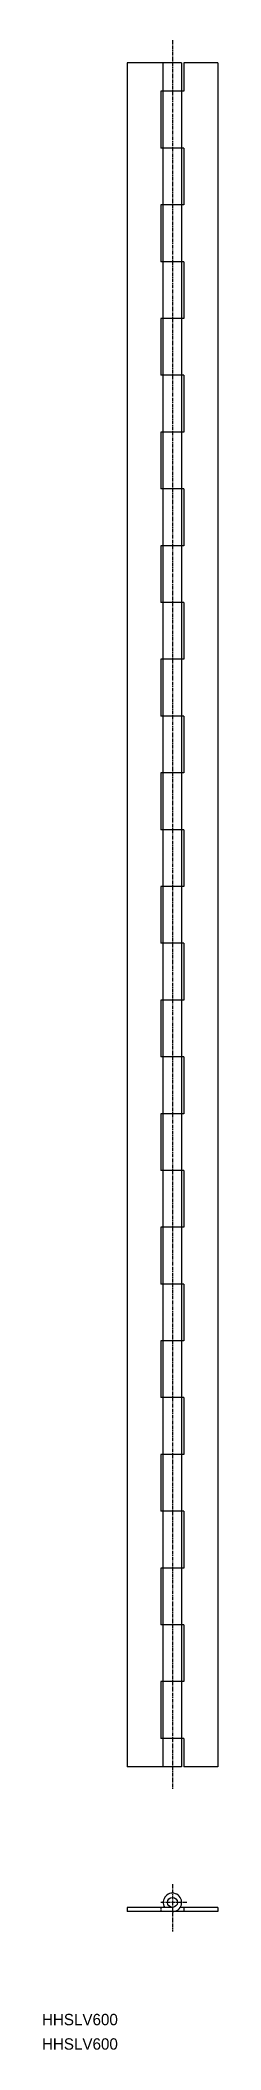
# Model space of a CAD drawing. Extents: x -15711 to -15650, y -126 to 582.
import ezdxf

# ---------------------------------------------------------------- set-up
doc = ezdxf.new("R2010")
doc.units = 0
doc.linetypes.add('CENTER', pattern=[2, 1.25, -0.25, 0.25, -0.25])
doc.linetypes.add('DASHED', pattern=[0.75, 0.5, -0.25])
doc.layers.get('0').update_dxf_attribs({"linetype": 'CONTINUOUS'})
doc.layers.add('CENTER', color=1, linetype='CENTER')

msp = doc.modelspace()

# ---------------------------------------------------------------- linework, layer by layer
at = {"color": 7, "linetype": 'CONTINUOUS'}
for points in [[(-15662.3, 573.94), (-15681.55, 573.94)], [(-15681.55, 573.94), (-15681.55, 67.71)], [(-15662.3, 573.94), (-15669.6, 573.94)], [(-15668.8, -26.06), (-15668.8, 573.94)], [(-15662.3, 573.94), (-15662.3, -26.06)], [(-15649.55, 573.94), (-15661.5, 573.94)], [(-15661.5, 573.94), (-15661.5, 563.94)], [(-15649.55, 573.94), (-15649.55, 67.71)], [(-15661.5, 563.94), (-15669.6, 563.94)], [(-15669.6, 563.94), (-15669.6, 543.94)], [(-15661.5, 543.94), (-15669.6, 543.94)], [(-15661.5, 543.94), (-15661.5, 523.94)], [(-15669.6, 523.94), (-15669.6, 503.94)], [(-15661.5, 523.94), (-15669.6, 523.94)], [(-15661.5, 523.94), (-15669.6, 523.94)], [(-15661.5, 503.94), (-15669.6, 503.94)], [(-15661.5, 503.94), (-15661.5, 483.94)], [(-15661.5, 483.94), (-15669.6, 483.94)], [(-15661.5, 483.94), (-15669.6, 483.94)], [(-15669.6, 483.94), (-15669.6, 463.94)], [(-15661.5, 463.94), (-15669.6, 463.94)], [(-15661.5, 463.94), (-15661.5, 443.94)], [(-15669.6, 443.94), (-15669.6, 423.94)], [(-15661.5, 443.94), (-15669.6, 443.94)], [(-15661.5, 443.94), (-15669.6, 443.94)], [(-15661.5, 423.94), (-15669.6, 423.94)], [(-15661.5, 423.94), (-15661.5, 403.94)], [(-15669.6, 403.94), (-15669.6, 383.94)], [(-15661.5, 403.94), (-15669.6, 403.94)], [(-15661.5, 403.94), (-15669.6, 403.94)], [(-15661.5, 383.94), (-15669.6, 383.94)], [(-15661.5, 383.94), (-15661.5, 363.94)], [(-15669.6, 363.94), (-15669.6, 343.94)], [(-15661.5, 363.94), (-15669.6, 363.94)], [(-15661.5, 363.94), (-15669.6, 363.94)], [(-15661.5, 343.94), (-15669.6, 343.94)], [(-15661.5, 343.94), (-15661.5, 323.94)], [(-15661.5, 323.94), (-15669.6, 323.94)], [(-15661.5, 323.94), (-15669.6, 323.94)], [(-15669.6, 323.94), (-15669.6, 303.94)], [(-15661.5, 303.94), (-15669.6, 303.94)], [(-15661.5, 303.94), (-15661.5, 283.94)], [(-15661.5, 283.94), (-15669.6, 283.94)], [(-15669.6, 283.94), (-15669.6, 263.94)], [(-15661.5, 283.94), (-15669.6, 283.94)], [(-15661.5, 263.94), (-15669.6, 263.94)], [(-15661.5, 263.94), (-15661.5, 243.94)], [(-15661.5, 243.94), (-15669.6, 243.94)], [(-15661.5, 243.94), (-15669.6, 243.94)], [(-15669.6, 243.94), (-15669.6, 223.94)], [(-15661.5, 223.94), (-15669.6, 223.94)], [(-15661.5, 223.94), (-15661.5, 203.94)], [(-15661.5, 203.94), (-15669.6, 203.94)], [(-15661.5, 203.94), (-15669.6, 203.94)], [(-15669.6, 203.94), (-15669.6, 183.94)], [(-15661.5, 183.94), (-15669.6, 183.94)], [(-15661.5, 183.94), (-15661.5, 163.94)], [(-15661.5, 163.94), (-15669.6, 163.94)], [(-15661.5, 163.94), (-15669.6, 163.94)], [(-15669.6, 163.94), (-15669.6, 143.94)], [(-15661.5, 143.94), (-15669.6, 143.94)], [(-15661.5, 143.94), (-15661.5, 123.94)], [(-15661.5, 123.94), (-15669.6, 123.94)], [(-15661.5, 123.94), (-15669.6, 123.94)], [(-15669.6, 123.94), (-15669.6, 103.94)], [(-15661.5, 103.94), (-15669.6, 103.94)], [(-15661.5, 103.94), (-15661.5, 83.94)], [(-15669.6, 83.94), (-15669.6, 63.94)], [(-15661.5, 83.94), (-15669.6, 83.94)], [(-15661.5, 83.94), (-15669.6, 83.94)], [(-15681.55, 67.71), (-15681.55, -26.06)], [(-15661.5, 63.94), (-15669.6, 63.94)], [(-15661.5, 63.94), (-15661.5, 43.94)], [(-15649.55, 67.71), (-15649.55, -26.06)], [(-15661.5, 43.94), (-15669.6, 43.94)], [(-15669.6, 43.94), (-15669.6, 23.94)], [(-15661.5, 43.94), (-15669.6, 43.94)], [(-15661.5, 23.94), (-15669.6, 23.94)], [(-15661.5, 23.94), (-15661.5, 3.94)], [(-15669.6, 3.94), (-15669.6, -16.06)], [(-15661.5, 3.94), (-15669.6, 3.94)], [(-15661.5, -16.06), (-15669.6, -16.06)], [(-15661.5, -16.06), (-15661.5, -26.06)], [(-15662.3, -26.06), (-15681.55, -26.06)], [(-15649.55, -26.06), (-15661.5, -26.06)], [(-15665.55, -75.55), (-15681.55, -75.55)], [(-15681.55, -75.55), (-15681.55, -77.05)], [(-15649.55, -77.05), (-15681.55, -77.05)], [(-15649.55, -75.55), (-15662.81, -75.55)], [(-15661.5, -75.55), (-15661.5, -77.05)], [(-15649.55, -75.55), (-15649.55, -77.05)]]:
    msp.add_lwpolyline(points, dxfattribs=at)
at = {"color": 3, "linetype": 'DASHED'}
msp.add_lwpolyline([(-15669.6, -75.55), (-15669.6, -77.05)], dxfattribs=at)
at = {"color": 7, "linetype": 'CONTINUOUS'}
msp.add_circle((-15665.55, -73.8), 1.75, dxfattribs=at)
msp.add_arc((-15665.55, -73.8), 3.25, 270, 212.57897, dxfattribs=at)
at = {"layer": 'CENTER', "color": 1, "linetype": 'CENTER'}
for points in [[(-15665.55, 581.94), (-15665.55, -34.06)], [(-15665.55, -67.36), (-15665.55, -84.01)], [(-15660.52, -73.8), (-15669.59, -73.8)]]:
    msp.add_lwpolyline(points, dxfattribs=at)

# ---------------------------------------------------------------- texts
at = {"color": 7, "linetype": 'CONTINUOUS'}
for p in [(-15711.55, -117.05), (-15711.55, -125.65)]:
    msp.add_text('HHSLV600', height=4, dxfattribs=at).set_placement(p)

doc.saveas('drawing.dxf')
